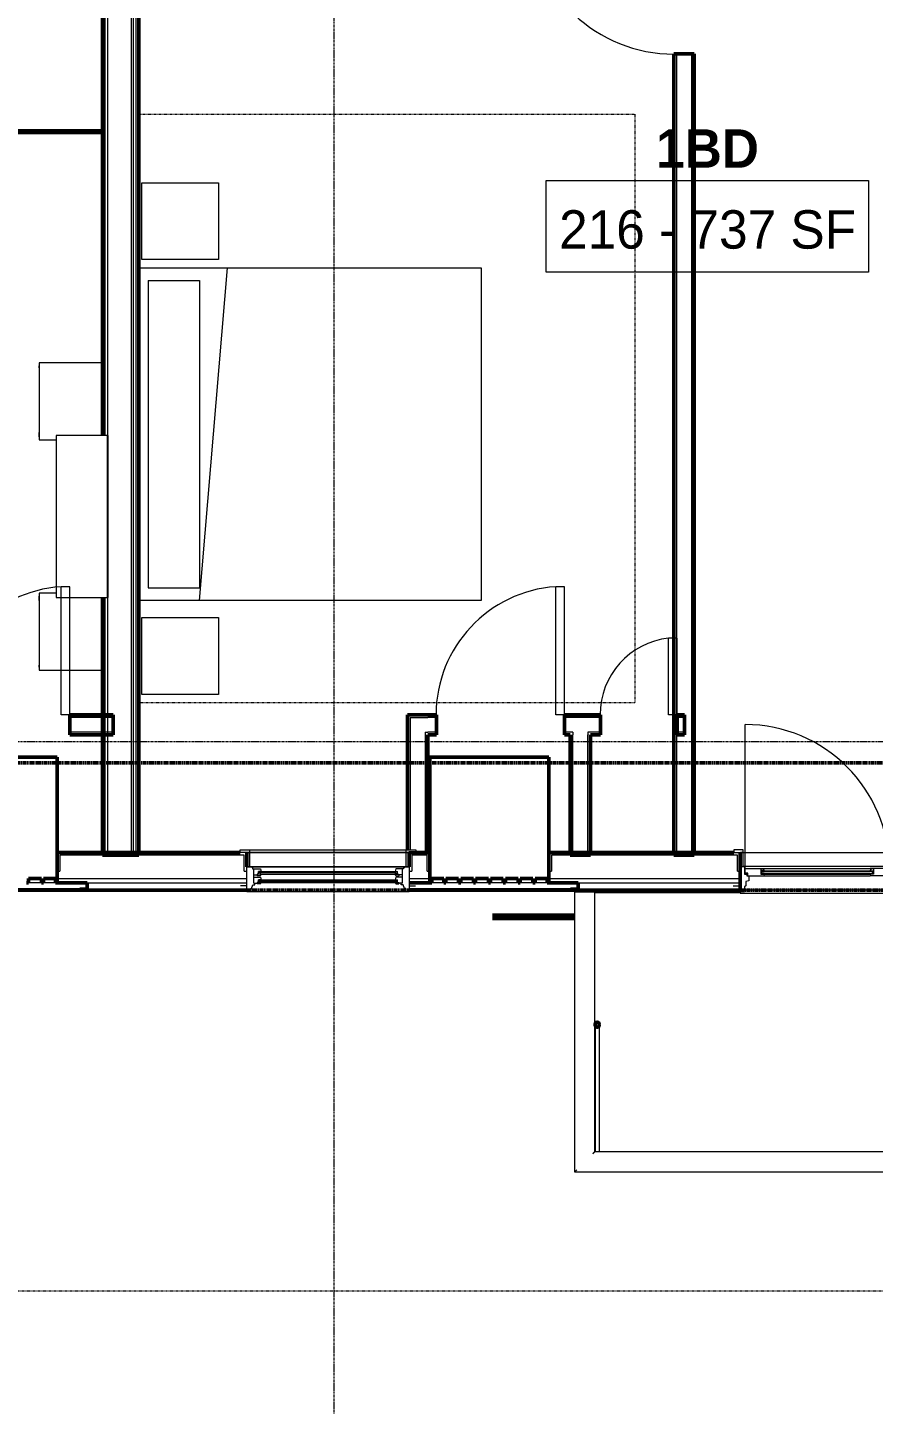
# Model space of a CAD drawing. Header units: inches. Extents: x -4217 to -1814, y 9706 to 12425.
# Drawn here: x -3226.2 to -3027.9, y 11126.9 to 11449.6 of the extents above; entities that cross this region are included whole.
import ezdxf

# ---------------------------------------------------------------- set-up
doc = ezdxf.new("R2010")
doc.units = ezdxf.units.IN
doc.header["$MEASUREMENT"] = 0
for name, pattern in [('Aligning Line 1_8_', [0.25, 0.125, -0.125]), ('Dash', [0.25, 0.125, -0.125]), ('Dash 1_16_', [0.125, 0.0625, -0.0625]), ('Grid Line 1_2_', [0.875, 0.5, -0.125, 0.125, -0.125])]:
    doc.linetypes.add(name, pattern=pattern)
for name, color, linetype, lineweight in [('A-AREA-1', 130, 'Continuous', 70), ('A-AREA-IDEN', 2, 'Continuous', 9), ('A-DOOR-1', 7, 'Continuous', 9), ('A-DOOR-2', 50, 'Continuous', 20), ('A-DOOR-FRAM-1', 50, 'Continuous', 20), ('A-DOOR-FRAM-2', 7, 'Continuous', 9), ('A-DOOR-GLAZ-1', 7, 'Continuous', 9), ('A-FLOR-1', 10, 'Continuous', 13), ('A-FLOR-HRAL-1', 7, 'Continuous', 9), ('A-FLOR-HRAL-2', 9, 'Continuous', 9), ('A-GENM-2', 7, 'Continuous', 9), ('A-GENM-3', 250, 'Continuous', 50), ('A-GLAZ-2', 250, 'Continuous', 50), ('A-GLAZ-3', 7, 'Continuous', 9), ('A-GLAZ-4', 50, 'Continuous', 20), ('A-WALL', 113, 'Continuous', 13), ('A-WALL-3', 250, 'Continuous', 50), ('A-WALL-4', 10, 'Continuous', 13), ('C-PROP-LINE-2', 91, 'Dash 1_16_', 50), ('G-ANNO-SYMB', 111, 'Aligning Line 1_8_', 9), ('I-FURN-1', 7, 'Continuous', 9), ('I-FURN-HDLN-1', 7, 'Dash', 9), ('I-WALL-3', 2, 'Continuous', 50), ('S-GRID-1', 1, 'Grid Line 1_2_', 9)]:
    doc.layers.add(name, color=color, linetype=linetype, lineweight=lineweight)
doc.styles.add('Century Gothic', font='ufonts.com_century-gothic.ttf', dxfattribs={"height": 9})
doc.styles.add('Century Gothic_B', font='GOTHICB.TTF', dxfattribs={"height": 9})

# ---------------------------------------------------------------- blocks, each defined once
blk = doc.blocks.new('Railing - Baluster_01-V246-FLOOR PLAN - 2ND FLOOR')
at = {"layer": 'A-FLOR-HRAL-2'}
blk.add_hatch(color=256, dxfattribs=at).paths.add_polyline_path([(0.47, 0.59), (0.59, 0.59), (0.59, 0.98), (-0.59, 0.98), (-0.59, 0.59), (0, 0.59)], flags=0)
at = {"layer": 'A-FLOR-HRAL-1'}
for p, q in [((-0.59, 0.59), (-0.59, 0.98)), ((0.59, 0.98), (0.59, 0.59))]:
    blk.add_line(p, q, dxfattribs=at)

msp = doc.modelspace()

# ---------------------------------------------------------------- linework, layer by layer
at = {"layer": 'A-AREA-1'}
for p, q in [((-3248.07374, 11425.22206), (-3208.57374, 11425.22206)), ((-3117.18624, 11241.3894), (-3097.94677, 11241.3894)), ((-3117.17344, 11241.0016), (-3097.94667, 11241.0016))]:
    msp.add_line(p, q, dxfattribs=at)
at = {"layer": 'A-AREA-IDEN', "flags": 128}
msp.add_lwpolyline([(-3104.59171, 11413.7852), (-3029.0862, 11413.7852), (-3029.0862, 11392.28914), (-3104.59171, 11392.28914)], close=True, dxfattribs=at)
at = {"layer": 'A-DOOR-1'}
msp.add_line((-3057.99874, 11252.48315), (-3057.99874, 11286.23315), dxfattribs=at)
for centre, radius, start, end in [((-3074.67374, 11477.4394), 34.06659, 183.365687, 270), ((-3216.27618, 11288.5394), 30.06659, 93.8140748, 180), ((-3100.36124, 11288.5394), 30.06659, 93.8140748, 180), ((-3073.92374, 11288.5394), 18.06659, 96.355759, 180), ((-3057.99874, 11252.48315), 33.75, 0, 90)]:
    msp.add_arc(centre, radius, start, end, dxfattribs=at)
at = {"layer": 'A-DOOR-2'}
for p, q in [((-3218.27618, 11288.5394), (-3218.27618, 11318.5394)), ((-3216.27618, 11318.5394), (-3218.27618, 11318.5394)), ((-3216.27618, 11288.5394), (-3216.27618, 11318.5394)), ((-3102.36124, 11288.5394), (-3102.36124, 11318.5394)), ((-3100.36124, 11318.5394), (-3102.36124, 11318.5394)), ((-3100.36124, 11288.5394), (-3100.36124, 11318.5394)), ((-3075.92374, 11288.5394), (-3075.92374, 11306.49495)), ((-3073.92374, 11306.49495), (-3075.92374, 11306.49495)), ((-3073.92374, 11288.5394), (-3073.92374, 11306.49495)), ((-3216.27618, 11288.5394), (-3218.27618, 11288.5394)), ((-3100.36124, 11288.5394), (-3102.36124, 11288.5394)), ((-3073.92374, 11288.5394), (-3075.92374, 11288.5394)), ((-3057.99874, 11251.4209), (-3057.99874, 11252.48315)), ((-3057.99874, 11252.48315), (-3053.56124, 11252.48315)), ((-3057.38238, 11251.41014), (-3057.99874, 11251.4209)), ((-3057.38238, 11250.76465), (-3057.38238, 11251.41014)), ((-3054.31124, 11252.48315), (-3054.31124, 11251.1709)), ((-3054.31124, 11252.48315), (-3054.31124, 11252.4209)), ((-3054.31124, 11252.4209), (-3053.79727, 11252.4209)), ((-3053.56124, 11251.9209), (-3054.31124, 11251.9209)), ((-3054.31124, 11251.1709), (-3053.56124, 11251.1709)), ((-3053.79727, 11252.4209), (-3053.59224, 11252.1689)), ((-3053.59224, 11252.1689), (-3053.56124, 11251.9829)), ((-3053.56124, 11252.48315), (-3028.68624, 11252.48315)), ((-3053.56124, 11251.9829), (-3053.56124, 11251.9209)), ((-3053.56124, 11251.1709), (-3053.56124, 11251.0769)), ((-3024.24874, 11252.48315), (-3028.68624, 11252.48315)), ((-3028.65524, 11252.1689), (-3028.68624, 11251.9829)), ((-3028.68624, 11251.9829), (-3028.68624, 11251.9209)), ((-3028.68624, 11251.9209), (-3027.93624, 11251.9209)), ((-3028.68624, 11251.1709), (-3028.68624, 11251.0769)), ((-3027.93624, 11251.1709), (-3028.68624, 11251.1709)), ((-3028.45021, 11252.4209), (-3028.65524, 11252.1689)), ((-3027.93624, 11252.4209), (-3028.45021, 11252.4209)), ((-3027.93624, 11252.48315), (-3027.93624, 11251.1709)), ((-3027.93624, 11252.48315), (-3027.93624, 11252.4209)), ((-3057.38238, 11250.76465), (-3053.56124, 11250.76465)), ((-3053.56124, 11251.0769), (-3053.59158, 11250.76465)), ((-3053.56124, 11250.7644), (-3028.68624, 11250.7644)), ((-3028.68624, 11251.0769), (-3028.65589, 11250.76465)), ((-3024.86509, 11250.76465), (-3028.68624, 11250.76465))]:
    msp.add_line(p, q, dxfattribs=at)
at = {"layer": 'A-DOOR-FRAM-1'}
for p, q in [((-3059.18624, 11247.0769), (-3059.18624, 11252.9519)), ((-3059.18624, 11252.9519), (-3058.15499, 11252.9519)), ((-3059.06124, 11252.9519), (-3059.18624, 11252.9519)), ((-3023.81124, 11252.9519), (-3058.43624, 11252.9519)), ((-3058.15499, 11252.9519), (-3058.15499, 11251.1699)), ((-3058.15499, 11251.1699), (-3057.57624, 11251.1699)), ((-3057.57624, 11251.1699), (-3057.57624, 11250.7329)), ((-3060.81124, 11248.3894), (-3059.18624, 11248.3894)), ((-3057.81124, 11248.43924), (-3058.15499, 11248.19854)), ((-3058.15499, 11248.19854), (-3058.15499, 11247.0769)), ((-3057.12374, 11249.59557), (-3057.81124, 11249.44039)), ((-3057.81124, 11249.44039), (-3057.81124, 11248.43924)), ((-3057.57624, 11250.7329), (-3057.12374, 11250.7329)), ((-3057.12374, 11250.7329), (-3057.12374, 11249.59557)), ((-3059.18624, 11247.3894), (-3059.18624, 11246.73315)), ((-3059.18624, 11247.0769), (-3058.15499, 11247.0769)), ((-3059.18624, 11246.73315), (-3023.06124, 11246.73315))]:
    msp.add_line(p, q, dxfattribs=at)
at = {"layer": 'A-DOOR-FRAM-2'}
for p, q in [((-3058.43624, 11256.8894), (-3060.68624, 11256.8894)), ((-3060.68624, 11256.8894), (-3060.68624, 11256.2644)), ((-3060.68624, 11256.2644), (-3058.43624, 11256.2644)), ((-3058.43624, 11256.2644), (-3059.06124, 11256.2644)), ((-3059.06124, 11256.2644), (-3059.06124, 11252.9519)), ((-3058.43624, 11256.2644), (-3058.43624, 11256.8894)), ((-3058.43624, 11252.9519), (-3058.43624, 11256.2644)), ((-3059.06124, 11252.9519), (-3058.43624, 11252.9519))]:
    msp.add_line(p, q, dxfattribs=at)
at = {"layer": 'A-DOOR-GLAZ-1'}
for p, q in [((-3054.31124, 11251.7644), (-3053.56124, 11251.7644)), ((-3053.56124, 11251.3269), (-3054.31124, 11251.3269)), ((-3054.10124, 11251.3269), (-3054.10124, 11251.7644)), ((-3053.56124, 11251.92065), (-3028.68624, 11251.92065)), ((-3053.56124, 11251.7644), (-3028.68624, 11251.7644)), ((-3053.56124, 11251.3269), (-3028.68624, 11251.3269)), ((-3053.56124, 11251.17065), (-3028.68624, 11251.17065)), ((-3027.93624, 11251.7644), (-3028.68624, 11251.7644)), ((-3028.68624, 11251.3269), (-3027.93624, 11251.3269)), ((-3028.14624, 11251.3269), (-3028.14624, 11251.7644))]:
    msp.add_line(p, q, dxfattribs=at)
at = {"layer": 'A-FLOR-1'}
msp.add_line((-3059.18624, 11246.8141), (-3093.22374, 11246.8141), dxfattribs=at)
at = {"layer": 'A-FLOR-HRAL-1'}
for p, q in [((-3097.94815, 11247.0016), (-3097.94815, 11181.3894)), ((-3097.94815, 11247.0016), (-3097.47571, 11247.0016)), ((-3097.47571, 11247.0016), (-3093.69618, 11247.0016)), ((-3093.69618, 11247.0016), (-3093.22374, 11247.0016)), ((-3093.22374, 11186.11381), (-3093.22374, 11247.0016)), ((-2988.62315, 11186.11381), (-3093.22374, 11186.11381)), ((-3097.94815, 11181.3894), (-2983.89874, 11181.3894))]:
    msp.add_line(p, q, dxfattribs=at)
for points, knots in [([(-3093.69618, 11185.64136), (-3093.65495, 11185.68351), (-3093.59311, 11185.74426), (-3093.51487, 11185.82264), (-3093.46855, 11185.86911), (-3093.43352, 11185.90383), (-3093.39999, 11185.9376), (-3093.36892, 11185.96871), (-3093.34072, 11185.99665), (-3093.31455, 11186.02301), (-3093.28586, 11186.0517), (-3093.25845, 11186.079), (-3093.23188, 11186.10575), (-3093.22374, 11186.11362), (-3093.22374, 11186.11381)], [0, 0, 0, 0, 0.166666667, 0.25, 0.333333333, 0.375, 0.416666667, 0.5, 0.541666667, 0.583333333, 0.666666667, 0.75, 0.833333333, 1, 1, 1, 1]), ([(-3097.94815, 11181.3894), (-3097.94815, 11181.38958), (-3097.94, 11181.39745), (-3097.91343, 11181.4242), (-3097.88602, 11181.4515), (-3097.85733, 11181.48019), (-3097.83116, 11181.50655), (-3097.80296, 11181.53448), (-3097.76413, 11181.57347), (-3097.72119, 11181.61645), (-3097.68481, 11181.65256), (-3097.64724, 11181.69042), (-3097.57877, 11181.75888), (-3097.51693, 11181.81969), (-3097.47571, 11181.86184)], [0, 0, 0, 0, 0.166666667, 0.25, 0.333333333, 0.416666667, 0.458333333, 0.5, 0.583333333, 0.666666667, 0.708333333, 0.75, 0.833333333, 1, 1, 1, 1])]:
    msp.add_open_spline(points, degree=3, knots=knots, dxfattribs=at)
at = {"layer": 'A-GENM-2'}
for p, q in [((-3222.92357, 11249.1394), (-3225.90794, 11249.1394)), ((-3219.62669, 11249.1394), (-3222.42357, 11249.1394)), ((-3128.62686, 11249.1394), (-3131.42374, 11249.1394)), ((-3125.14249, 11249.1394), (-3128.12686, 11249.1394)), ((-3121.65811, 11249.1394), (-3124.64249, 11249.1394)), ((-3118.17374, 11249.1394), (-3121.15811, 11249.1394)), ((-3114.68936, 11249.1394), (-3117.67374, 11249.1394)), ((-3111.20499, 11249.1394), (-3114.18936, 11249.1394)), ((-3107.72061, 11249.1394), (-3110.70499, 11249.1394)), ((-3104.42374, 11249.1394), (-3107.22061, 11249.1394))]:
    msp.add_line(p, q, dxfattribs=at)
at = {"layer": 'A-GENM-3'}
for p, q in [((-3219.18919, 11278.5769), (-3247.06419, 11278.5769)), ((-3219.18919, 11249.1394), (-3219.18919, 11278.5769)), ((-3103.98624, 11278.5769), (-3131.86124, 11278.5769)), ((-3131.86124, 11278.5769), (-3131.86124, 11249.1394)), ((-3103.98624, 11249.1394), (-3103.98624, 11278.5769)), ((-3226.40794, 11249.1394), (-3225.90794, 11249.1394)), ((-3225.90794, 11249.1394), (-3225.90794, 11250.1394)), ((-3225.90794, 11250.1394), (-3222.92357, 11250.1394)), ((-3222.92357, 11250.1394), (-3222.92357, 11249.1394)), ((-3222.92357, 11249.1394), (-3222.42357, 11249.1394)), ((-3222.42357, 11249.1394), (-3222.42357, 11250.1394)), ((-3222.42357, 11250.1394), (-3219.62669, 11250.1394)), ((-3219.62669, 11250.1394), (-3219.62669, 11249.1394)), ((-3219.62669, 11249.1394), (-3219.18919, 11249.1394)), ((-3131.86124, 11249.1394), (-3131.42374, 11249.1394)), ((-3131.42374, 11249.1394), (-3131.42374, 11250.1394)), ((-3131.42374, 11250.1394), (-3128.62686, 11250.1394)), ((-3128.62686, 11250.1394), (-3128.62686, 11249.1394)), ((-3128.62686, 11249.1394), (-3128.12686, 11249.1394)), ((-3128.12686, 11249.1394), (-3128.12686, 11250.1394)), ((-3128.12686, 11250.1394), (-3125.14249, 11250.1394)), ((-3125.14249, 11250.1394), (-3125.14249, 11249.1394)), ((-3125.14249, 11249.1394), (-3124.64249, 11249.1394)), ((-3124.64249, 11249.1394), (-3124.64249, 11250.1394)), ((-3124.64249, 11250.1394), (-3121.65811, 11250.1394)), ((-3121.65811, 11250.1394), (-3121.65811, 11249.1394)), ((-3121.65811, 11249.1394), (-3121.15811, 11249.1394)), ((-3121.15811, 11249.1394), (-3121.15811, 11250.1394)), ((-3121.15811, 11250.1394), (-3118.17374, 11250.1394)), ((-3118.17374, 11250.1394), (-3118.17374, 11249.1394)), ((-3118.17374, 11249.1394), (-3117.67374, 11249.1394)), ((-3117.67374, 11249.1394), (-3117.67374, 11250.1394)), ((-3117.67374, 11250.1394), (-3114.68936, 11250.1394)), ((-3114.68936, 11250.1394), (-3114.68936, 11249.1394)), ((-3114.68936, 11249.1394), (-3114.18936, 11249.1394)), ((-3114.18936, 11249.1394), (-3114.18936, 11250.1394)), ((-3114.18936, 11250.1394), (-3111.20499, 11250.1394)), ((-3111.20499, 11250.1394), (-3111.20499, 11249.1394)), ((-3111.20499, 11249.1394), (-3110.70499, 11249.1394)), ((-3110.70499, 11249.1394), (-3110.70499, 11250.1394)), ((-3110.70499, 11250.1394), (-3107.72061, 11250.1394)), ((-3107.72061, 11250.1394), (-3107.72061, 11249.1394)), ((-3107.72061, 11249.1394), (-3107.22061, 11249.1394)), ((-3107.22061, 11249.1394), (-3107.22061, 11250.1394)), ((-3107.22061, 11250.1394), (-3104.42374, 11250.1394)), ((-3104.42374, 11250.1394), (-3104.42374, 11249.1394)), ((-3104.42374, 11249.1394), (-3103.98624, 11249.1394))]:
    msp.add_line(p, q, dxfattribs=at)
at = {"layer": 'A-GLAZ-2'}
for p, q in [((-3251.94796, 11247.4519), (-3213.92452, 11247.4519)), ((-3213.92452, 11247.3894), (-3251.94796, 11247.3894)), ((-3136.72999, 11247.4519), (-3098.91202, 11247.4519)), ((-3098.91202, 11247.3894), (-3136.72999, 11247.3894))]:
    msp.add_line(p, q, dxfattribs=at)
at = {"layer": 'A-GLAZ-3'}
for p, q in [((-3176.31592, 11256.8894), (-3135.16749, 11256.8894)), ((-3176.31592, 11256.2644), (-3176.31592, 11256.8894)), ((-3135.16749, 11256.2644), (-3176.31592, 11256.2644)), ((-3174.69092, 11256.2644), (-3136.79249, 11256.2644)), ((-3174.69092, 11252.8894), (-3174.69092, 11256.2644)), ((-3174.06592, 11256.2644), (-3174.06592, 11256.8894)), ((-3174.06592, 11252.8894), (-3174.06592, 11256.2644)), ((-3137.41749, 11256.2644), (-3137.41749, 11256.8894)), ((-3137.41749, 11252.8894), (-3137.41749, 11256.2644)), ((-3136.79249, 11256.2644), (-3136.79249, 11252.8894)), ((-3135.16749, 11256.8894), (-3135.16749, 11256.2644)), ((-3136.79249, 11252.8894), (-3174.69092, 11252.8894)), ((-3172.03467, 11251.6394), (-3171.44092, 11251.6394)), ((-3172.03467, 11251.2644), (-3171.44092, 11251.2644)), ((-3171.56592, 11251.2644), (-3171.56592, 11251.6394)), ((-3171.44092, 11251.7644), (-3140.04249, 11251.7644)), ((-3171.44092, 11251.6394), (-3140.04249, 11251.6394)), ((-3171.44092, 11251.2644), (-3140.04249, 11251.2644)), ((-3139.44874, 11251.6394), (-3140.04249, 11251.6394)), ((-3139.44874, 11251.2644), (-3140.04249, 11251.2644)), ((-3139.91749, 11251.2644), (-3139.91749, 11251.6394)), ((-3172.03467, 11249.7019), (-3171.44092, 11249.7019)), ((-3172.03467, 11249.3269), (-3171.44092, 11249.3269)), ((-3171.56592, 11249.3269), (-3171.56592, 11249.7019)), ((-3171.44092, 11251.1394), (-3140.04249, 11251.1394)), ((-3171.44092, 11249.8269), (-3140.04249, 11249.8269)), ((-3171.44092, 11249.7019), (-3140.04249, 11249.7019)), ((-3171.44092, 11249.3269), (-3140.04249, 11249.3269)), ((-3171.44092, 11249.2019), (-3140.04249, 11249.2019)), ((-3139.44874, 11249.7019), (-3140.04249, 11249.7019)), ((-3139.44874, 11249.3269), (-3140.04249, 11249.3269)), ((-3139.91749, 11249.3269), (-3139.91749, 11249.7019))]:
    msp.add_line(p, q, dxfattribs=at)
at = {"layer": 'A-GLAZ-4'}
for p, q in [((-3174.75342, 11252.8894), (-3136.72999, 11252.8894)), ((-3174.75342, 11247.0144), (-3174.75342, 11252.8894)), ((-3173.40967, 11252.60924), (-3173.74356, 11252.8894)), ((-3173.40967, 11252.60924), (-3173.40967, 11252.3894)), ((-3173.40967, 11252.3894), (-3171.59717, 11252.3894)), ((-3173.15967, 11249.0769), (-3173.15967, 11252.3894)), ((-3172.03467, 11251.1394), (-3172.03467, 11251.7644)), ((-3171.44092, 11251.7644), (-3172.03467, 11251.7644)), ((-3171.59717, 11252.3894), (-3171.44092, 11251.7644)), ((-3139.88624, 11252.3894), (-3140.04249, 11251.7644)), ((-3140.04249, 11251.7644), (-3139.44874, 11251.7644)), ((-3138.07374, 11252.3894), (-3139.88624, 11252.3894)), ((-3139.44874, 11251.1394), (-3139.44874, 11251.7644)), ((-3138.32374, 11249.0769), (-3138.32374, 11252.3894)), ((-3138.07374, 11252.60924), (-3137.73985, 11252.8894)), ((-3138.07374, 11252.60924), (-3138.07374, 11252.3894)), ((-3136.72999, 11252.8894), (-3136.72999, 11247.0144)), ((-3174.75342, 11248.3894), (-3176.25342, 11248.3894)), ((-3173.66624, 11247.8269), (-3173.34717, 11248.6394)), ((-3173.34717, 11248.6394), (-3172.87842, 11248.6394)), ((-3173.15967, 11251.0144), (-3172.31592, 11251.0144)), ((-3173.15967, 11250.4519), (-3171.59717, 11250.4519)), ((-3173.15967, 11249.0769), (-3172.31592, 11249.0769)), ((-3172.87842, 11248.6394), (-3172.87842, 11249.0769)), ((-3172.31592, 11251.1394), (-3172.31592, 11250.79565)), ((-3171.44405, 11251.1394), (-3172.31592, 11251.1394)), ((-3171.59717, 11250.79565), (-3172.31592, 11250.79565)), ((-3172.31592, 11249.2019), (-3172.31592, 11248.85815)), ((-3171.44405, 11249.2019), (-3172.31592, 11249.2019)), ((-3171.59717, 11248.85815), (-3172.31592, 11248.85815)), ((-3172.03467, 11249.2019), (-3172.03467, 11249.8269)), ((-3171.44092, 11249.8269), (-3172.03467, 11249.8269)), ((-3171.59717, 11250.79565), (-3171.44405, 11251.1394)), ((-3171.59717, 11250.4519), (-3171.44092, 11249.8269)), ((-3171.59717, 11248.85815), (-3171.44405, 11249.2019)), ((-3139.88624, 11250.4519), (-3140.04249, 11249.8269)), ((-3140.04249, 11249.8269), (-3139.44874, 11249.8269)), ((-3139.88624, 11250.79565), (-3140.03936, 11251.1394)), ((-3140.03936, 11251.1394), (-3139.16749, 11251.1394)), ((-3139.88624, 11248.85815), (-3140.03936, 11249.2019)), ((-3140.03936, 11249.2019), (-3139.16749, 11249.2019)), ((-3139.88624, 11250.79565), (-3139.16749, 11250.79565)), ((-3138.32374, 11250.4519), (-3139.88624, 11250.4519)), ((-3139.88624, 11248.85815), (-3139.16749, 11248.85815)), ((-3139.44874, 11249.2019), (-3139.44874, 11249.8269)), ((-3139.16749, 11251.1394), (-3139.16749, 11250.79565)), ((-3138.32374, 11251.0144), (-3139.16749, 11251.0144)), ((-3139.16749, 11249.2019), (-3139.16749, 11248.85815)), ((-3138.32374, 11249.0769), (-3139.16749, 11249.0769)), ((-3138.60499, 11248.6394), (-3138.60499, 11249.0769)), ((-3138.13624, 11248.6394), (-3138.60499, 11248.6394)), ((-3137.81717, 11247.8269), (-3138.13624, 11248.6394)), ((-3136.72999, 11248.3894), (-3135.22999, 11248.3894)), ((-3136.72999, 11247.0144), (-3174.75342, 11247.0144)), ((-3173.94092, 11247.8269), (-3173.66624, 11247.8269)), ((-3173.94092, 11247.0144), (-3173.94092, 11247.8269)), ((-3137.54249, 11247.8269), (-3137.81717, 11247.8269)), ((-3137.54249, 11247.0144), (-3137.54249, 11247.8269))]:
    msp.add_line(p, q, dxfattribs=at)
at = {"layer": 'A-WALL'}
for p, q in [((-3207.94874, 11354.00432), (-3207.94874, 11623.2394)), ((-3207.32374, 11354.00432), (-3207.32374, 11623.2394)), ((-3201.82374, 11255.6394), (-3201.82374, 11623.2394)), ((-3201.32374, 11255.6394), (-3201.32374, 11600.7917)), ((-3200.69874, 11255.6394), (-3200.69874, 11600.792)), ((-3207.94874, 11255.6394), (-3207.94874, 11316.00432)), ((-3207.32374, 11255.6394), (-3207.32374, 11316.00432))]:
    msp.add_line(p, q, dxfattribs=at)
at = {"layer": 'A-WALL-3'}
for p, q in [((-3069.92374, 11443.4394), (-3074.67374, 11443.4394)), ((-3074.67374, 11443.4394), (-3074.67374, 11255.6394)), ((-3069.92374, 11255.6394), (-3069.92374, 11443.4394)), ((-3206.07374, 11288.5394), (-3216.27618, 11288.5394)), ((-3216.27618, 11288.5394), (-3216.27618, 11283.7894)), ((-3206.07374, 11283.7894), (-3206.07374, 11288.5394)), ((-3136.49874, 11288.5394), (-3137.12374, 11288.5394)), ((-3137.12374, 11288.5394), (-3137.12374, 11256.8894)), ((-3132.37374, 11288.5394), (-3136.49874, 11288.5394)), ((-3130.36124, 11288.5394), (-3132.37374, 11288.5394)), ((-3130.36124, 11283.7894), (-3130.36124, 11288.5394)), ((-3091.92374, 11288.5394), (-3100.36124, 11288.5394)), ((-3100.36124, 11288.5394), (-3100.36124, 11283.7894)), ((-3091.92374, 11283.7894), (-3091.92374, 11288.5394)), ((-3072.23624, 11288.5394), (-3073.92374, 11288.5394)), ((-3073.92374, 11288.5394), (-3073.92374, 11283.7894)), ((-3072.23624, 11283.7894), (-3072.23624, 11288.5394)), ((-3216.27618, 11283.7894), (-3206.07374, 11283.7894)), ((-3132.37374, 11256.1644), (-3132.37374, 11283.7894)), ((-3132.37374, 11283.7894), (-3130.36124, 11283.7894)), ((-3100.36124, 11283.7894), (-3098.97754, 11283.7894)), ((-3098.97754, 11283.7894), (-3098.97754, 11255.6394)), ((-3094.22754, 11283.7894), (-3091.92374, 11283.7894)), ((-3094.22754, 11255.6394), (-3094.22754, 11283.7894)), ((-3073.92374, 11283.7894), (-3072.23624, 11283.7894)), ((-3176.31592, 11256.2644), (-3219.18919, 11256.2644)), ((-3219.18919, 11256.2644), (-3219.18919, 11249.1394)), ((-3174.75342, 11252.8894), (-3174.75342, 11256.2644)), ((-3136.79249, 11256.1644), (-3132.37374, 11256.1644)), ((-3136.72999, 11256.2644), (-3136.72999, 11252.8894)), ((-3131.86124, 11256.2644), (-3135.16749, 11256.2644)), ((-3131.86124, 11249.1394), (-3131.86124, 11256.2644)), ((-3060.68624, 11256.2644), (-3103.98624, 11256.2644)), ((-3103.98624, 11256.2644), (-3103.98624, 11249.1394)), ((-3098.97754, 11255.6394), (-3094.22754, 11255.6394)), ((-3074.67374, 11255.6394), (-3069.92374, 11255.6394)), ((-3059.18624, 11247.3894), (-3059.18624, 11256.2644)), ((-3219.18919, 11249.1394), (-3212.17452, 11249.1394)), ((-3212.17452, 11249.1394), (-3212.17452, 11247.6394)), ((-3136.72999, 11249.1394), (-3131.86124, 11249.1394)), ((-3103.98624, 11249.1394), (-3097.16225, 11249.1394)), ((-3097.16225, 11249.1394), (-3097.16225, 11247.6394)), ((-3212.17452, 11247.6394), (-3213.92452, 11247.6394)), ((-3213.92452, 11247.6394), (-3213.92452, 11247.3894)), ((-3213.92452, 11247.3894), (-3174.75342, 11247.3894)), ((-3097.16225, 11247.6394), (-3098.91202, 11247.6394)), ((-3098.91202, 11247.6394), (-3098.91202, 11247.3894)), ((-3098.91202, 11247.3894), (-3059.18624, 11247.3894))]:
    msp.add_line(p, q, dxfattribs=at)
at = {"layer": 'A-WALL-3', "flags": 128}
for points in [[(-3092.16196, 11215.86999), (-3092.17649, 11216.01108), (-3092.21923, 11216.14398), (-3092.2877, 11216.26096), (-3092.37793, 11216.35521), (-3092.48466, 11216.42126), (-3092.60169, 11216.45528), (-3092.72223, 11216.45528), (-3092.83926, 11216.42126), (-3092.94599, 11216.35521), (-3093.03621, 11216.26096), (-3093.10469, 11216.14398), (-3093.14743, 11216.01108), (-3093.16196, 11215.86999)], [(-3093.16196, 11215.86999), (-3093.14743, 11215.72889), (-3093.10469, 11215.59599), (-3093.03621, 11215.47902), (-3092.94599, 11215.38476), (-3092.83926, 11215.31871), (-3092.72223, 11215.28469), (-3092.60169, 11215.28469), (-3092.48466, 11215.31871), (-3092.37793, 11215.38476), (-3092.2877, 11215.47902), (-3092.21923, 11215.59599), (-3092.17649, 11215.72889), (-3092.16196, 11215.86999)]]:
    msp.add_lwpolyline(points, dxfattribs=at)
at = {"layer": 'A-WALL-4'}
for p, q in [((-3074.04874, 11443.4394), (-3074.04874, 11255.6394)), ((-3070.54874, 11443.4394), (-3070.54874, 11255.6394)), ((-3206.07374, 11287.9144), (-3216.27618, 11287.9144)), ((-3136.49874, 11287.9144), (-3136.49874, 11256.8894)), ((-3136.49874, 11287.9144), (-3132.99874, 11287.9144)), ((-3132.99874, 11287.9144), (-3132.37374, 11287.9144)), ((-3130.36124, 11287.9144), (-3132.37374, 11287.9144)), ((-3091.92374, 11287.9144), (-3100.36124, 11287.9144)), ((-3072.23624, 11287.9144), (-3073.92374, 11287.9144)), ((-3206.07374, 11284.4144), (-3216.27618, 11284.4144)), ((-3132.99874, 11284.4144), (-3132.99874, 11256.1644)), ((-3132.99874, 11284.4144), (-3132.37374, 11284.4144)), ((-3130.36124, 11284.4144), (-3132.37374, 11284.4144)), ((-3098.35254, 11284.4144), (-3100.36124, 11284.4144)), ((-3098.35254, 11284.4144), (-3098.35254, 11283.7894)), ((-3098.35254, 11255.6394), (-3098.35254, 11283.7894)), ((-3091.92374, 11284.4144), (-3094.85254, 11284.4144)), ((-3094.85254, 11284.4144), (-3094.85254, 11283.7894)), ((-3094.85254, 11255.6394), (-3094.85254, 11283.7894)), ((-3072.23624, 11284.4144), (-3073.92374, 11284.4144)), ((-3218.56419, 11255.6394), (-3218.56419, 11251.8269)), ((-3175.37842, 11255.6394), (-3218.56419, 11255.6394)), ((-3175.37842, 11251.8269), (-3175.37842, 11255.6394)), ((-3136.49874, 11256.2644), (-3136.49874, 11256.1644)), ((-3136.10499, 11255.6394), (-3136.10499, 11251.8269)), ((-3132.48624, 11255.6394), (-3136.10499, 11255.6394)), ((-3132.48624, 11251.8269), (-3132.48624, 11255.6394)), ((-3103.36124, 11255.6394), (-3103.36124, 11251.8269)), ((-3059.81124, 11255.6394), (-3103.36124, 11255.6394)), ((-3059.81124, 11251.8269), (-3059.81124, 11255.6394)), ((-3058.43624, 11256.2644), (-3023.81124, 11256.2644)), ((-3219.18919, 11251.8269), (-3218.56419, 11251.8269)), ((-3175.37842, 11251.8269), (-3174.75342, 11251.8269)), ((-3136.72999, 11251.8269), (-3136.10499, 11251.8269)), ((-3132.48624, 11251.8269), (-3131.86124, 11251.8269)), ((-3103.98624, 11251.8269), (-3103.36124, 11251.8269)), ((-3059.81124, 11251.8269), (-3059.18624, 11251.8269)), ((-3219.18919, 11250.1394), (-3174.75342, 11250.1394)), ((-3212.17452, 11249.1394), (-3174.75342, 11249.1394)), ((-3136.72999, 11250.1394), (-3131.86124, 11250.1394)), ((-3103.98624, 11250.1394), (-3059.18624, 11250.1394)), ((-3097.16225, 11249.1394), (-3059.18624, 11249.1394)), ((-3212.17452, 11247.6394), (-3174.75342, 11247.6394)), ((-3097.16225, 11247.6394), (-3059.18624, 11247.6394)), ((-3023.06124, 11247.3894), (-3059.18624, 11247.3894)), ((-3093.16196, 11215.86999), (-3093.16196, 11186.1138)), ((-3092.16196, 11186.11364), (-3092.16196, 11215.86999))]:
    msp.add_line(p, q, dxfattribs=at)
at = {"layer": 'C-PROP-LINE-2'}
for p, q in [((-2099.26202, 11277.2894), (-3402.04874, 11277.2894)), ((-2068.92374, 11247.3894), (-3400.04874, 11247.3894))]:
    msp.add_line(p, q, dxfattribs=at)
at = {"layer": 'G-ANNO-SYMB'}
msp.add_line((-1910.86928, 11153.42614), (-4027.08301, 11153.42614), dxfattribs=at)
at = {"layer": 'I-FURN-1'}
for p, q in [((-3199.38624, 11413.24623), (-3181.38624, 11413.24623)), ((-3199.38624, 11395.24623), (-3199.38624, 11413.24623)), ((-3181.38624, 11413.24623), (-3181.38624, 11395.24623)), ((-3199.88624, 11393.3144), (-3119.88624, 11393.3144)), ((-3199.88624, 11315.3144), (-3199.88624, 11393.3144)), ((-3181.38624, 11395.24623), (-3199.38624, 11395.24623)), ((-3185.88624, 11315.3144), (-3179.30662, 11393.3144)), ((-3119.88624, 11393.3144), (-3119.88624, 11315.3144)), ((-3197.88624, 11390.3144), (-3185.88624, 11390.3144)), ((-3197.88624, 11390.3144), (-3197.88624, 11318.3144)), ((-3185.88624, 11390.3144), (-3185.88624, 11318.3144)), ((-3208.57374, 11371.00432), (-3223.44874, 11371.00432)), ((-3223.44874, 11371.00432), (-3223.44874, 11353.00432)), ((-3223.47979, 11370.34382), (-3223.47979, 11369.85471)), ((-3223.47979, 11369.85471), (-3223.44865, 11369.85471)), ((-3223.44865, 11354.6617), (-3223.48054, 11354.6617)), ((-3223.48054, 11354.6617), (-3223.48054, 11353.66722)), ((-3223.48054, 11353.66722), (-3223.44865, 11353.66722)), ((-3223.44874, 11353.00432), (-3219.44874, 11353.00432)), ((-3207.44874, 11354.00432), (-3219.44874, 11354.00432)), ((-3219.44874, 11354.00432), (-3219.44874, 11316.00432)), ((-3207.44874, 11316.00432), (-3207.44874, 11354.00432)), ((-3207.44874, 11354.00432), (-3207.32374, 11354.00432)), ((-3207.44874, 11316.00432), (-3207.44874, 11354.00432)), ((-3207.32374, 11354.00432), (-3207.32374, 11316.00432)), ((-3223.48054, 11316.34142), (-3223.48054, 11315.34694)), ((-3223.44865, 11316.34142), (-3223.48054, 11316.34142)), ((-3219.44874, 11317.00432), (-3223.44874, 11317.00432)), ((-3223.44874, 11317.00432), (-3223.44874, 11299.00432)), ((-3219.44874, 11316.00432), (-3207.44874, 11316.00432)), ((-3207.32374, 11316.00432), (-3207.44874, 11316.00432)), ((-3197.88624, 11318.3144), (-3185.88624, 11318.3144)), ((-3223.48054, 11315.34694), (-3223.44865, 11315.34694)), ((-3119.88624, 11315.3144), (-3199.88624, 11315.3144)), ((-3199.38624, 11311.3144), (-3181.38624, 11311.3144)), ((-3199.38624, 11293.3144), (-3199.38624, 11311.3144)), ((-3181.38624, 11311.3144), (-3181.38624, 11293.3144)), ((-3223.44865, 11300.15393), (-3223.47979, 11300.15393)), ((-3223.47979, 11300.15393), (-3223.47979, 11299.66482)), ((-3223.44874, 11299.00432), (-3208.57374, 11299.00432)), ((-3181.38624, 11293.3144), (-3199.38624, 11293.3144))]:
    msp.add_line(p, q, dxfattribs=at)
at = {"layer": 'I-FURN-HDLN-1'}
for p, q in [((-3199.88624, 11429.3144), (-3083.88624, 11429.3144)), ((-3083.88624, 11429.3144), (-3083.88624, 11291.3144)), ((-3083.88624, 11291.3144), (-3199.88624, 11291.3144))]:
    msp.add_line(p, q, dxfattribs=at)
at = {"layer": 'I-WALL-3'}
for p, q in [((-3208.57374, 11622.6144), (-3208.57374, 11354.00432)), ((-3200.07374, 11255.6394), (-3200.07374, 11600.79229)), ((-3208.57374, 11316.00432), (-3208.57374, 11255.6394)), ((-3208.57374, 11255.6394), (-3200.07374, 11255.6394))]:
    msp.add_line(p, q, dxfattribs=at)
at = {"layer": 'S-GRID-1'}
for p, q in [((-3154.32374, 9836.17969), (-3154.32374, 12376.79045)), ((-1814.20638, 11282.1894), (-4168.71446, 11282.1894))]:
    msp.add_line(p, q, dxfattribs=at)

# ---------------------------------------------------------------- block references
msp.add_blockref('Railing - Baluster_01-V246-FLOOR PLAN - 2ND FLOOR', (-3095.58594, 11246.41105))

# ---------------------------------------------------------------- texts
at = {"layer": 'A-AREA-IDEN', "char_height": 9, "attachment_point": 1}
for s, insert, width, style in [('1BD', (-3078.83895, 11425.75335), 28.785, 'Century Gothic_B'), ('216 - 737 SF', (-3101.59171, 11406.7852), 83.931, 'Century Gothic')]:
    msp.add_mtext(s, dxfattribs=dict(at, insert=insert, width=width, style=style))

doc.saveas('drawing.dxf')
